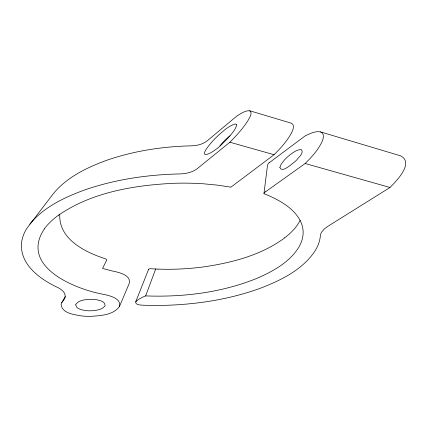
<?xml version="1.0" encoding="UTF-8"?>
<svg xmlns="http://www.w3.org/2000/svg" width="427" height="427" viewBox="0 0 427 427"><rect width="100%" height="100%" fill="white"/><g stroke="black" fill="none" stroke-linecap="round" stroke-linejoin="round"><path stroke-width="0.64" d="M59.791 214.237C58.382 239.12 85.256 252.309 105.41 258.783L106.451 259.333L106.745 259.947A1.836 1.051 -8.3 0 1 106.665 260.251L102.56 268.375C106.846 269.656 111.191 270.755 115.562 271.7C121.081 272.986 131.185 275.885 129.248 283.368L119.523 306.362C113.288 315.243 100.601 315.622 90.732 316.354A46.169 26.415 -8.3 0 1 80.847 315.841C73.892 314.502 61.931 313.317 61.13 304.435A12.799 7.323 -8.3 0 1 61.755 302.716L65.208 296.546C65.507 292.388 61.568 289.639 58.387 287.803C40.319 279.482 18.591 264.137 21.729 241.495A83.457 47.749 -8.3 0 1 26.81 228.413L53.108 193.975C66.484 177.461 86.286 167.854 105.821 160.6C133.229 150.982 162.265 146.504 191.253 145.842C196.842 145.666 202.692 144.401 207.164 140.867L237.086 115.845C240.972 113.662 245.05 110.358 249.742 110.764L291.257 123.168C295.527 125.02 292.591 130.71 291.139 133.598C286.688 141.54 280.491 148.329 274.07 154.718L230.911 187.159L217.813 185.179L203.914 183.834A182.292 104.3 -8.3 0 0 174.654 183.263C134.532 185.137 92.371 192.022 58.552 215.128M135.738 301.852L138.209 299.61L142.773 297.112A27.888 15.954 -8.3 0 1 145.655 295.906C183.338 297.309 221.746 292.58 256.862 278.377C272.885 271.364 289.618 262.375 298.975 246.945A74.063 42.374 -8.3 0 0 303.021 234.839L303.149 232.421A77.004 44.056 -8.3 0 0 300.069 220.385C294.192 209.411 283.112 202.462 272.202 197.215A135.909 77.762 -8.3 0 0 264.409 193.89A1.201 0.689 -8.3 0 1 263.982 193.351L267.446 165.788A9.773 5.594 -8.3 0 1 269.09 162.735M119.523 306.362C121.289 298.537 110.508 295.954 104.823 294.593C76.065 289.736 18.927 266.998 44.365 228.883M145.655 295.911L155.668 269.015M219.926 145.837L221.474 143.947A84.685 48.454 -8.3 0 1 227.041 138.3L230.02 135.77M29.757 224.175C44.056 206.663 65.39 196.911 86.201 189.407C116.288 179.244 148.057 174.627 179.751 173.938C185.852 173.746 192.246 172.471 197.189 168.702L229.87 142.223C236.419 135.615 242.76 128.698 247.809 120.852C249.058 118.146 253.216 113.198 249.742 110.764M265.706 191.659L305.166 163.504C311.496 157.269 317.608 150.56 321.632 142.565C323.25 139.421 325.102 133.443 320.512 131.906C315.105 130.849 309.869 133.678 305.124 135.914L269.191 162.762M148.596 269.325L135.658 302.017C135.535 304.782 139.618 304.915 141.631 305.145A205.307 117.468 -8.3 0 0 164.112 305.364C196.548 304.478 229.102 299.519 259.707 288.492C280.571 280.491 302.417 270.029 315.115 250.798A83.521 47.787 -8.3 0 0 320.383 235.725L320.602 234.482A19.845 11.353 -8.3 0 1 321.691 232.021L324.29 229L327.37 226.625L390.006 187.48C396.176 181.197 414.569 162.895 400.547 155.818L320.512 131.906M284.745 237.844C261.292 255.197 232.133 262.722 203.69 266.891A158.593 90.737 -8.3 0 1 158.022 269.09M158.011 269.117L150.87 268.748A2.194 1.254 -8.3 0 0 148.489 269.277M229.87 142.223L274.07 154.718M305.166 163.504L390.006 187.48M236.478 124.764L236.296 124.417A1.334 0.763 -8.3 0 0 234.973 124.06C228.424 125.97 223.385 131.089 218.32 135.423A137.948 78.926 -8.3 0 0 212.897 140.851C192.7 163.472 213.772 153.592 223.513 142.565A138.78 79.401 -8.3 0 0 227.009 139.069C230.553 135.113 234.514 131.164 236.409 126.104A7.75 4.435 -8.3 0 0 236.515 124.759M300.154 220.385A76.15 43.57 -8.3 0 1 284.665 237.812M44.323 228.872A81.392 46.57 -8.3 0 1 58.584 215.144M65.278 296.541A18.382 10.52 -8.3 0 1 62.737 301.313M61.755 302.716A13.109 7.499 -8.3 0 1 62.769 301.323M263.982 193.351A2.252 1.286 -8.3 0 1 264.292 192.812L264.473 192.593A7.996 4.574 -8.3 0 1 265.717 191.664M279.856 167.469C281.937 173.442 291.566 163.952 294.283 162.233A58.846 33.669 -8.3 0 0 296.84 159.789C298.537 157.339 304.237 152.898 301.446 149.696A1.809 1.035 -8.3 0 0 300.955 149.551C296.482 149.615 292.778 152.834 289.346 155.353A57.554 32.927 -8.3 0 0 283.955 160.52L281.163 164.23L279.856 167.469M75.776 304.905C76.065 308.838 81.194 309.634 84.279 310.349A22.834 13.066 -8.3 0 0 92.008 310.749C96.379 310.344 101.477 309.858 104.62 306.437A6.4 3.662 -8.3 0 0 105.095 305.46C105.17 301.136 99.32 300.33 96.043 299.647A23.01 13.168 -8.3 0 0 90.097 299.295C85.331 299.61 79.668 299.967 76.252 303.741A6.4 3.662 -8.3 0 0 75.776 304.905"/></g></svg>
